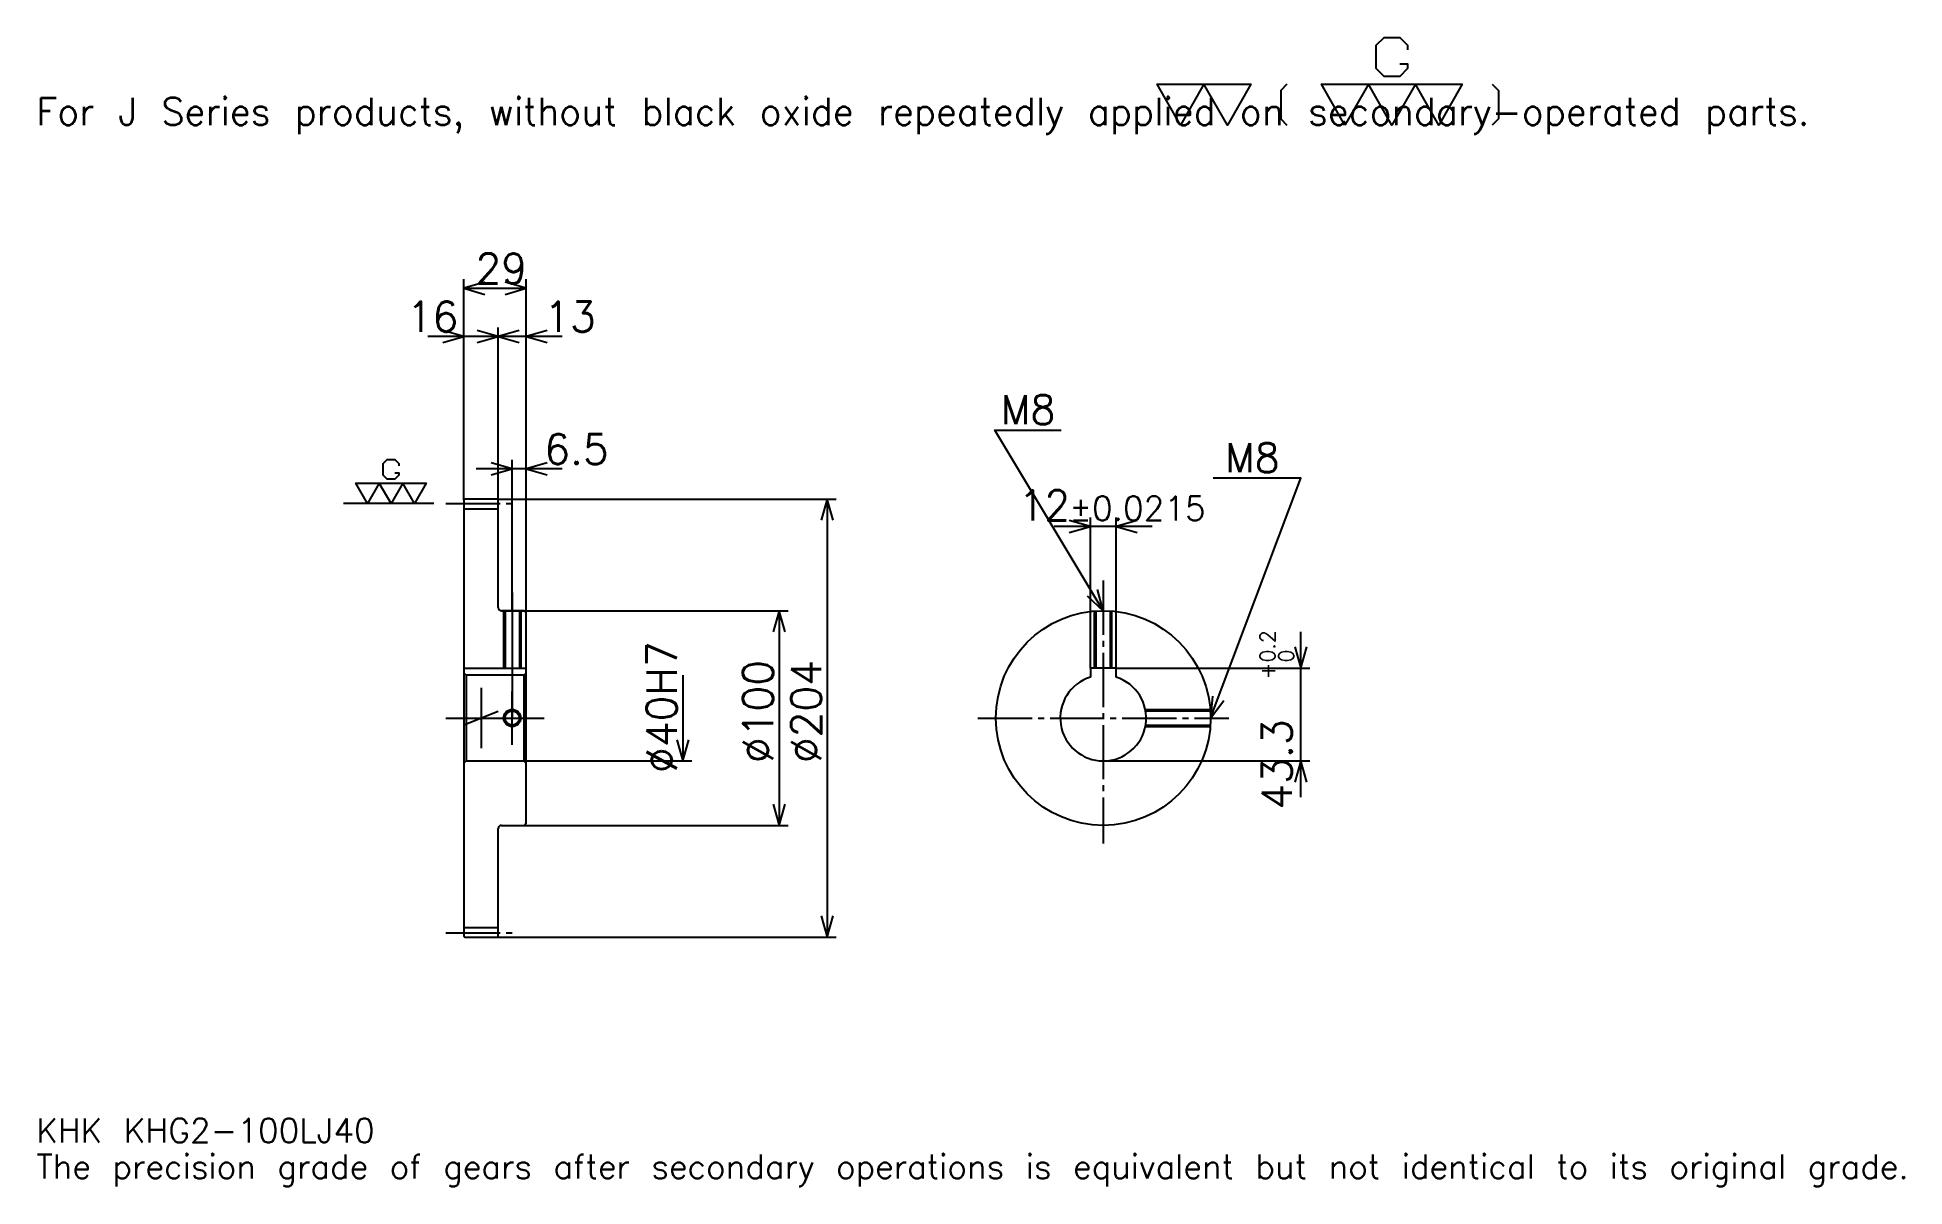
# Model space of a CAD drawing. Extents: x 29 to 898, y 10 to 546.
import ezdxf

# ---------------------------------------------------------------- set-up
doc = ezdxf.new("R2010")
doc.units = 0
doc.linetypes.add('DASHDOT', pattern=[33.652174, 25.23913, -2.804348, 2.804348, -2.804348])
doc.layers.get('0').update_dxf_attribs({"linetype": 'CONTINUOUS'})
doc.layers.add('DASHDOT', color=6, linetype='DASHDOT')
doc.styles.add('KANJI', font='TXT', dxfattribs={"bigfont": 'BIGFONT'})

msp = doc.modelspace()

# ---------------------------------------------------------------- linework, layer by layer
at = {"color": 5}
for p, q in [((227.152191, 330.554352), (227.152191, 432.913055)), ((227.152191, 428.706543), (256.152191, 428.706543)), ((256.152191, 330.554352), (256.152191, 432.913055)), ((243.152191, 330.554352), (243.152191, 410.478271)), ((259.978271, 406.271729), (210.326111, 406.271729)), ((272.978271, 406.271729), (226.326111, 406.271729)), ((249.652191, 330.554352), (249.652191, 348.782593)), ((272.978271, 344.57608), (232.826111, 344.57608)), ((227.152191, 330.054352), (227.152191, 330.554352)), ((242.652191, 330.554352), (256.152191, 330.554352)), ((243.152191, 330.054352), (243.152191, 330.554352)), ((249.652191, 278.554352), (249.652191, 330.554352)), ((249.652191, 278.554352), (249.652191, 330.554352)), ((256.152191, 330.554352), (400.576111, 330.554352)), ((256.152191, 277.554352), (256.152191, 330.554352)), ((396.369568, 330.554352), (396.369568, 126.554352)), ((518.891357, 251.854355), (518.891357, 322.021729)), ((530.891357, 251.854355), (530.891357, 322.021729)), ((547.717407, 317.815216), (502.065247, 317.815216)), ((244.652191, 278.554352), (256.152191, 278.554352)), ((256.152191, 278.554352), (378.141327, 278.554352)), ((373.934814, 278.554352), (373.934814, 178.554352)), ((616.956543, 191.728271), (616.956543, 268.68045)), ((329.065247, 248.554352), (329.065247, 208.554352)), ((530.891357, 251.854355), (621.163086, 251.854355)), ((256.152191, 208.554352), (333.271759, 208.554352)), ((524.891357, 208.554352), (621.163086, 208.554352)), ((244.652191, 178.554352), (256.152191, 178.554352)), ((256.152191, 178.554352), (378.141327, 178.554352)), ((242.652191, 126.554352), (256.152191, 126.554352)), ((256.152191, 126.554352), (400.576111, 126.554352))]:
    msp.add_line(p, q, dxfattribs=at)
at = {"color": 7}
for p, q in [((213.130447, 328.554352), (171.065231, 328.554352)), ((235.152191, 242.576096), (235.152191, 214.532608))]:
    msp.add_line(p, q, dxfattribs=at)
at = {"color": 4}
for p, q in [((227.152191, 326.054352), (243.152191, 326.054352)), ((227.152191, 251.854355), (256.152191, 251.854355)), ((228.152191, 248.554352), (228.152191, 208.554352)), ((255.152191, 248.554352), (256.152191, 249.554352)), ((255.152191, 208.554352), (256.152191, 207.554352)), ((227.152191, 131.054352), (243.152191, 131.054352))]:
    msp.add_line(p, q, dxfattribs=at)
at = {"color": 7}
for points in [[(662.947815, 533.218689), (666.593506, 533.218689), (666.593506, 531.031311), (662.947815, 527.385681), (655.656494, 527.385681), (652.010864, 531.031311), (652.010864, 541.968262), (655.656494, 545.613953), (662.947815, 545.613953), (666.593506, 541.968262), (666.593506, 539.780884)], [(560.869568, 504.782623), (549.932617, 523.73999), (593.68042, 523.73999), (582.743469, 504.782623), (571.806519, 523.73999), (560.869568, 504.782623)], [(610.450439, 523.73999), (607.533936, 520.823486), (607.533936, 507.699158), (610.450439, 504.782623)], [(637.428284, 504.782623), (626.491333, 523.73999), (692.113037, 523.73999), (681.176086, 504.782623), (670.239136, 523.73999), (659.302185, 504.782623), (648.365234, 523.73999), (637.428284, 504.782623)], [(705.966553, 523.73999), (708.883057, 520.823486), (708.883057, 507.699158), (705.966553, 504.782623)], [(195.042419, 342.7724), (196.865234, 342.7724), (196.865234, 341.678711), (195.042419, 339.855865), (191.396759, 339.855865), (189.573929, 341.678711), (189.573929, 347.147186), (191.396759, 348.970001), (195.042419, 348.970001), (196.865234, 347.147186), (196.865234, 346.053467)], [(182.282623, 328.554352), (176.814148, 338.033051), (209.625015, 338.033051), (204.15654, 328.554352), (198.688065, 338.033051), (193.219574, 328.554352), (187.751099, 338.033051), (182.282623, 328.554352)]]:
    msp.add_lwpolyline(points, dxfattribs=at)
at = {"color": 5}
for points in [[(236.967407, 431.510864), (227.152191, 428.706543), (236.967407, 425.902161)], [(246.336975, 425.902161), (256.152191, 428.706543), (246.336975, 431.510864)], [(217.336975, 403.467407), (227.152191, 406.271729), (217.336975, 409.076111)], [(233.336975, 403.467407), (243.152191, 406.271729), (233.336975, 409.076111)], [(252.967407, 409.076111), (243.152191, 406.271729), (252.967407, 403.467407)], [(265.967407, 409.076111), (256.152191, 406.271729), (265.967407, 403.467407)], [(524.891357, 278.554352), (474.413055, 362.684784), (505.260895, 362.684784)], [(239.836975, 341.771729), (249.652191, 344.57608), (239.836975, 347.380432)], [(265.967407, 347.380432), (256.152191, 344.57608), (265.967407, 341.771729)], [(574.891357, 228.554352), (616.956543, 340.25), (576.013062, 340.25)], [(399.17395, 320.739136), (396.369568, 330.554352), (393.565247, 320.739136)], [(509.076111, 315.010864), (518.891357, 317.815216), (509.076111, 320.619568)], [(540.706543, 320.619568), (530.891357, 317.815216), (540.706543, 315.010864)], [(517.436768, 285.528015), (524.891357, 278.554352), (522.246155, 288.413666)], [(376.739136, 268.739136), (373.934814, 278.554352), (371.130432, 268.739136)], [(614.152222, 261.669556), (616.956543, 251.854355), (619.760864, 261.669556)], [(575.726196, 238.728134), (574.891357, 228.554352), (580.974976, 236.751404)], [(326.260895, 218.369568), (329.065247, 208.554352), (331.869568, 218.369568)], [(619.760864, 198.739136), (616.956543, 208.554352), (614.152222, 198.739136)], [(371.130432, 188.369568), (373.934814, 178.554352), (376.739136, 188.369568)], [(393.565247, 136.369568), (396.369568, 126.554352), (399.17395, 136.369568)]]:
    msp.add_lwpolyline(points, dxfattribs=at)
at = {"color": 4}
for points in [[(243.152191, 280.054352), (243.152191, 330.054352), (242.652191, 330.554352), (227.652191, 330.554352), (227.152191, 330.054352), (227.152191, 207.554352)], [(244.652191, 178.554352), (255.152191, 178.554352), (256.152191, 179.554352), (256.152191, 277.554352), (255.152191, 278.554352), (244.652191, 278.554352)], [(245.652191, 278.554352), (245.652191, 251.854355)], [(246.327194, 278.554352), (246.327194, 251.854355)], [(252.977188, 278.554352), (252.977188, 251.854355)], [(253.652191, 278.554352), (253.652191, 251.854355)], [(520.891357, 251.854355), (520.891357, 278.394104)], [(521.566284, 251.854355), (521.566284, 278.443665)], [(528.216309, 251.854355), (528.216309, 278.443665)], [(528.891357, 251.854355), (528.891357, 278.394104)], [(227.152191, 207.554352), (228.152191, 208.554352), (255.152191, 208.554352), (255.152191, 248.554352), (228.152191, 248.554352), (227.152191, 249.554352)], [(530.891357, 247.633133), (530.891357, 251.854355), (518.891357, 251.854355), (518.891357, 247.633133)], [(544.487244, 232.554352), (574.731079, 232.554352)], [(544.613037, 231.879349), (574.78064, 231.879349)], [(544.487244, 224.554352), (574.731079, 224.554352)], [(544.613037, 225.229355), (574.78064, 225.229355)], [(227.152191, 207.554352), (227.152191, 127.054352), (227.652191, 126.554352), (242.652191, 126.554352), (243.152191, 127.054352), (243.152191, 177.054352)]]:
    msp.add_lwpolyline(points, dxfattribs=at)
for centre, radius in [((524.891357, 228.554352), 50), ((249.652191, 228.554352), 3.325)]:
    msp.add_circle(centre, radius, dxfattribs=at)
at = {"color": 7}
msp.add_circle((249.652191, 228.554352), 4, dxfattribs=at)
at = {"color": 4}
for centre, radius, start, end in [((244.652191, 280.054352), 1.5, 180, 270), ((524.891357, 228.554352), 20, 107.457602748, 72.542397252), ((244.652191, 177.054352), 1.5, 90, 180)]:
    msp.add_arc(centre, radius, start, end, dxfattribs=at)
at = {"layer": 'DASHDOT', "color": 7}
for p, q in [((218.739151, 328.554352), (251.565231, 328.554352)), ((524.891357, 292.57608), (524.891357, 170.141312)), ((249.652191, 278.554352), (249.652191, 228.554352)), ((218.739151, 228.554352), (264.565247, 228.554352)), ((227.152191, 225.403061), (243.152191, 231.705643)), ((466.478271, 228.554352), (583.304321, 228.554352)), ((218.739151, 128.554352), (251.565231, 128.554352))]:
    msp.add_line(p, q, dxfattribs=at)
for points in [[(249.652191, 286.967407), (249.652191, 243.441315)], [(249.652191, 216.141312), (249.652191, 240.967392)], [(237.239151, 228.554352), (262.065247, 228.554352)]]:
    msp.add_lwpolyline(points, dxfattribs=at)

# ---------------------------------------------------------------- texts
at = {"color": 7, "style": 'KANJI'}
for s, height, p in [('For J Series products, without black oxide repeatedly applied on secondary-operated parts.', 12.619565, (28.043478, 504.782623)), ('29', 14.021739, (232.538055, 430.950012)), ('16', 14.021739, (200.510895, 408.515228)), ('13', 14.021739, (264.565247, 408.515228)), ('M8', 13.46087, (477.217407, 365.489136)), ('6.5', 14.021739, (264.565247, 346.81958)), ('M8', 13.46087, (581.621704, 343.054352)), ('12', 14.021739, (485.431366, 320.619568)), ('%%p0.0215', 11.217391, (509.126404, 320.619568)), ('KHK KHG2-100LJ40', 11.217391, (28.043478, 30.847826)), ('The precision grade of gears after secondary operations is equivalent but not identical to its original grade.', 11.217391, (28.043478, 14.021739))]:
    msp.add_text(s, height=height, dxfattribs=at).set_placement(p)
for s, height, p in [('%%c40H7', 14.021739, (326.260895, 202.964676)), ('0.2', 7.01087, (604.897827, 254.437164)), ('%%c100', 14.021739, (371.130432, 207.521744)), ('%%c204', 14.021739, (393.565247, 207.521744)), ('+', 7.01087, (604.897827, 246.584991)), ('0', 7.01087, (613.591309, 254.437164)), ('43.3', 14.021739, (612.75, 185.893356))]:
    msp.add_text(s, height=height, rotation=90, dxfattribs=at).set_placement(p)

doc.saveas('drawing.dxf')
